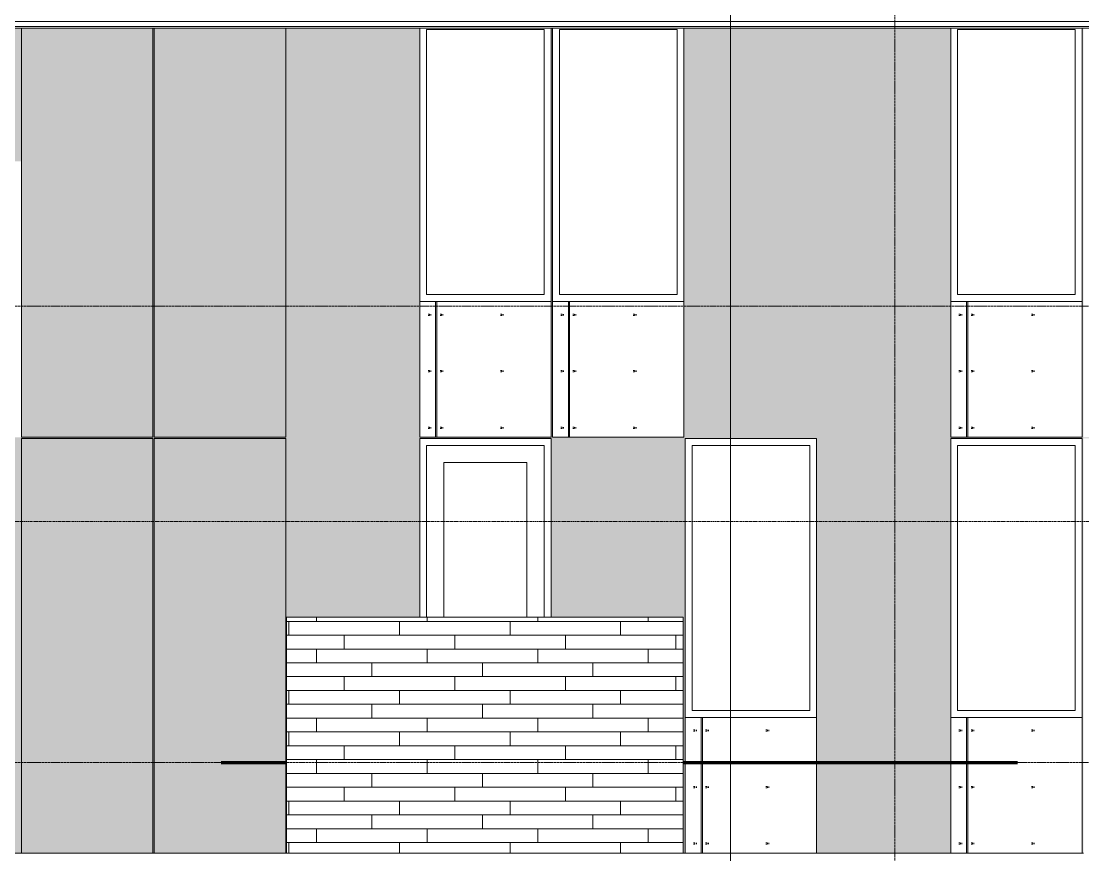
# Model space of a CAD drawing. Header units: inches. Extents: x 9610 to 15331, y -316 to 681.
# Drawn here: x 14368.5 to 14675.6, y 109.2 to 350.5 of the extents above; entities that cross this region are included whole.
import ezdxf

# ---------------------------------------------------------------- set-up
doc = ezdxf.new("R2010")
doc.units = ezdxf.units.IN
doc.header["$MEASUREMENT"] = 0
doc.linetypes.add('Aligning Line 1_8_', pattern=[0.25, 0.125, -0.125])
doc.linetypes.add('Grid Line 1_2_', pattern=[0.875, 0.5, -0.125, 0.125, -0.125])
for name, color, linetype, lineweight in [('A-AREA', 32, 'Continuous', 70), ('A-FLOR-LEVL-1', 51, 'Grid Line 1_2_', 9), ('A-GLAZ-1', 135, 'Continuous', 13), ('A-GLAZ-5', 55, 'Continuous', 9), ('A-WALL-1', 135, 'Continuous', 13), ('A-WALL-PATT-4', 55, 'Continuous', 9), ('G-ANNO-SYMB', 111, 'Aligning Line 1_8_', 9), ('G-ANNO-SYMB-1', 111, 'Continuous', 9), ('S-GRID-1', 1, 'Grid Line 1_2_', 9)]:
    doc.layers.add(name, color=color, linetype=linetype, lineweight=lineweight)
pattern_1 = [(0, (14557.867, 136.8), (0, 4), []), (90, (14557.867, 136.8), (-8, 8), [4, -28]), (90, (14573.867, 140.8), (-8, 8), [4, -28])]

# ---------------------------------------------------------------- blocks, each defined once
blk = doc.blocks.new('Basic Wall _ EXT - FIBER CEMENT - LARGE - ___-2162457-BUILDING SECTION - NORTH_SOUTH AT ELEVATOR AND COURTYARD - LOOKING EAST')
at = {"layer": 'A-WALL-1'}
for p, q in [((-3399.27, 350.46), (-2067.14, 350.46)), ((-3399.27, 349.02), (-2067.14, 349.02)), ((-3399.08, 348.51), (-2066.96, 348.51))]:
    blk.add_line(p, q, dxfattribs=at)
blk = doc.blocks.new('_THE_ WINDOW _ DOOR - hvac panel - 2nd floor-2113875-BUILDING SECTION - NORTH_SOUTH AT ELEVATOR AND COURTYARD - LOOKING EAST')
at = {"layer": 'A-GLAZ-5'}
h = blk.add_hatch(dxfattribs=at)
h.set_pattern_fill('FP_45', color=256, style=0, pattern_type=2)
h.set_pattern_definition([(180, (-2740.124, 174.437), (-1, 1), [0.5, -1.5]), (90, (-2740.374, 174.187), (1, 1), [0.5, -1.5])])
h.paths.add_polyline_path([(-2714.91, 109.75), (-2714.91, 229.75), (-2752.94, 229.75), (-2752.94, 109.75), (-2721.35, 109.75)], flags=0)
at = {"layer": 'A-GLAZ-1'}
for p, q in [((-2752.94, 109.75), (-2752.94, 229.75)), ((-2714.91, 229.75), (-2752.94, 229.75)), ((-2714.91, 229.75), (-2714.91, 109.75)), ((-2714.91, 109.75), (-2752.94, 109.75))]:
    blk.add_line(p, q, dxfattribs=at)
blk = doc.blocks.new('_THE_ WINDOW _ DOOR - hvac panel - 3rd floor-V57-BUILDING SECTION - NORTH_SOUTH AT ELEVATOR AND COURTYARD - LOOKING EAST')
at = {"layer": 'A-GLAZ-5'}
h = blk.add_hatch(dxfattribs=at)
h.set_pattern_fill('FP_47', color=256, style=0, pattern_type=2)
h.set_pattern_definition([(180, (-2740.124, 294.812), (-1, 1), [0.5, -1.5]), (90, (-2740.374, 294.562), (1, 1), [0.5, -1.5])])
h.paths.add_polyline_path([(-2714.91, 230.12), (-2714.91, 348.51), (-2752.94, 348.51), (-2752.94, 230.12), (-2721.35, 230.12)], flags=0)
at = {"layer": 'A-GLAZ-1'}
for p, q in [((-2752.94, 348.53), (-2752.94, 230.12)), ((-2714.91, 230.12), (-2714.91, 348.53)), ((-2752.94, 230.12), (-2714.91, 230.12))]:
    blk.add_line(p, q, dxfattribs=at)
blk = doc.blocks.new('_THE_ WINDOW _ DOOR - Window - 3rd Floor-V60-BUILDING SECTION - NORTH_SOUTH AT ELEVATOR AND COURTYARD - LOOKING EAST')
at = {"layer": 'A-GLAZ-5'}
h = blk.add_hatch(dxfattribs=at)
h.set_pattern_fill('FP_50', color=256, style=0, pattern_type=2)
h.set_pattern_definition([(0, (-2597.97, 287.55), (-38.4, 120.38), [0.392, -38.007]), (0, (-2597.97, 287.95), (-38.4, 120.38), [0.392, -38.007]), (0, (-2597.97, 303.91), (-38.4, 120.38), [0.392, -38.007]), (0, (-2597.97, 304.3), (-38.4, 120.38), [0.392, -38.007]), (0, (-2597.97, 320.27), (-38.4, 120.38), [0.392, -38.007]), (0, (-2597.97, 320.66), (-38.4, 120.38), [0.392, -38.007]), (0, (-2597.97, 336.62), (-38.4, 120.38), [0.392, -38.007]), (0, (-2597.97, 337.02), (-38.4, 120.38), [0.392, -38.007]), (0, (-2597.97, 352.98), (-38.4, 120.38), [0.392, -38.007]), (0, (-2597.97, 353.38), (-38.4, 120.38), [0.392, -38.007]), (0, (-2597.97, 369.34), (-38.4, 120.38), [0.392, -38.007]), (0, (-2597.97, 369.73), (-38.4, 120.375), [0.392, -38.007]), (0, (-2597.97, 385.7), (-38.4, 120.375), [0.392, -38.007]), (0, (-2597.97, 386.09), (-38.4, 120.375), [0.392, -38.007]), (0, (-2597.97, 402.05), (-38.4, 120.375), [0.392, -38.007]), (0, (-2597.97, 402.45), (-38.4, 120.375), [0.392, -38.007]), (0, (-2580.52, 287.55), (-38.4, 120.38), [0.392, -38.007]), (0, (-2580.52, 287.95), (-38.4, 120.38), [0.392, -38.007]), (0, (-2580.52, 303.91), (-38.4, 120.38), [0.392, -38.007]), (0, (-2580.52, 304.3), (-38.4, 120.38), [0.392, -38.007]), (0, (-2580.52, 320.27), (-38.4, 120.38), [0.392, -38.007]), (0, (-2580.52, 320.66), (-38.4, 120.38), [0.392, -38.007]), (0, (-2580.52, 336.62), (-38.4, 120.38), [0.392, -38.007]), (0, (-2580.52, 337.02), (-38.4, 120.38), [0.392, -38.007]), (0, (-2580.52, 352.98), (-38.4, 120.38), [0.392, -38.007]), (0, (-2580.52, 353.38), (-38.4, 120.38), [0.392, -38.007]), (0, (-2580.52, 369.34), (-38.4, 120.375), [0.392, -38.007]), (0, (-2580.52, 369.73), (-38.4, 120.375), [0.392, -38.007]), (0, (-2580.52, 385.7), (-38.4, 120.375), [0.392, -38.007]), (0, (-2580.52, 386.09), (-38.4, 120.375), [0.392, -38.007]), (0, (-2580.52, 402.05), (-38.4, 120.375), [0.392, -38.007]), (0, (-2580.52, 402.45), (-38.4, 120.375), [0.392, -38.007]), (0, (-2563.07, 287.55), (-38.4, 120.38), [0.392, -38.007]), (0, (-2563.07, 287.95), (-38.4, 120.38), [0.392, -38.007]), (0, (-2563.07, 303.91), (-38.4, 120.38), [0.392, -38.007]), (0, (-2563.07, 304.3), (-38.4, 120.38), [0.392, -38.007]), (0, (-2563.07, 320.27), (-38.4, 120.38), [0.392, -38.007]), (0, (-2563.07, 320.66), (-38.4, 120.38), [0.392, -38.007]), (0, (-2563.07, 336.62), (-38.4, 120.38), [0.392, -38.007]), (0, (-2563.07, 337.02), (-38.4, 120.38), [0.392, -38.007]), (0, (-2563.07, 352.98), (-38.4, 120.38), [0.392, -38.007]), (0, (-2563.07, 353.38), (-38.4, 120.38), [0.392, -38.007]), (0, (-2563.07, 369.34), (-38.4, 120.375), [0.392, -38.007]), (0, (-2563.07, 369.73), (-38.4, 120.375), [0.392, -38.007]), (0, (-2563.07, 385.7), (-38.4, 120.375), [0.392, -38.007]), (0, (-2563.07, 386.09), (-38.4, 120.375), [0.392, -38.007]), (0, (-2563.07, 402.05), (-38.4, 120.375), [0.392, -38.007]), (0, (-2563.07, 402.45), (-38.4, 120.375), [0.392, -38.007]), (90, (-2599.71, 285), (-38.4, 2e-15), [120, -0.375]), (90, (-2599.336, 285), (-38.4, 2e-15), [120, -0.375]), (90, (-2597.97, 287.554), (-38.4, 2e-15), [0.392, -119.982]), (90, (-2597.97, 303.91), (-38.4, 2e-15), [0.392, -119.982]), (90, (-2597.97, 320.268), (-38.4, 2e-15), [0.392, -119.982]), (90, (-2597.97, 336.625), (-38.4, 2e-15), [0.392, -119.982]), (90, (-2597.97, 352.982), (-38.4, 2e-15), [0.392, -119.982]), (90, (-2597.97, 369.34), (-38.4, 2e-15), [0.392, -119.982]), (90, (-2597.97, 385.697), (-38.4, 2e-15), [0.392, -119.982]), (90, (-2597.97, 402.054), (-38.4, 2e-15), [0.392, -119.982]), (90, (-2597.577, 287.554), (-38.4, 2e-15), [0.392, -119.982]), (90, (-2597.577, 303.91), (-38.4, 2e-15), [0.392, -119.982]), (90, (-2597.577, 320.268), (-38.4, 2e-15), [0.392, -119.982]), (90, (-2597.577, 336.625), (-38.4, 2e-15), [0.392, -119.982]), (90, (-2597.577, 352.982), (-38.4, 2e-15), [0.392, -119.982]), (90, (-2597.577, 369.34), (-38.4, 2e-15), [0.392, -119.982]), (90, (-2597.577, 385.697), (-38.4, 2e-15), [0.392, -119.982]), (90, (-2597.577, 402.054), (-38.4, 2e-15), [0.392, -119.982]), (90, (-2580.52, 287.554), (-38.4, 2e-15), [0.392, -119.982]), (90, (-2580.52, 303.91), (-38.4, 2e-15), [0.392, -119.982]), (90, (-2580.52, 320.268), (-38.4, 2e-15), [0.392, -119.982]), (90, (-2580.52, 336.625), (-38.4, 2e-15), [0.392, -119.982]), (90, (-2580.52, 352.982), (-38.4, 2e-15), [0.392, -119.982]), (90, (-2580.52, 369.34), (-38.4, 2e-15), [0.392, -119.982]), (90, (-2580.52, 385.697), (-38.4, 2e-15), [0.392, -119.982]), (90, (-2580.52, 402.054), (-38.4, 2e-15), [0.392, -119.982]), (90, (-2580.127, 287.554), (-38.4, 2e-15), [0.392, -119.982]), (90, (-2580.127, 303.91), (-38.4, 2e-15), [0.392, -119.982]), (90, (-2580.127, 320.268), (-38.4, 2e-15), [0.392, -119.982]), (90, (-2580.127, 336.625), (-38.4, 2e-15), [0.392, -119.982]), (90, (-2580.127, 352.982), (-38.4, 2e-15), [0.392, -119.982]), (90, (-2580.127, 369.34), (-38.4, 2e-15), [0.392, -119.982]), (90, (-2580.127, 385.697), (-38.4, 2e-15), [0.392, -119.982]), (90, (-2580.127, 402.054), (-38.4, 2e-15), [0.392, -119.982]), (90, (-2563.07, 287.554), (-38.4, 2e-15), [0.392, -119.982]), (90, (-2563.07, 303.91), (-38.4, 2e-15), [0.392, -119.982]), (90, (-2563.07, 320.268), (-38.4, 2e-15), [0.392, -119.982]), (90, (-2563.07, 336.625), (-38.4, 2e-15), [0.392, -119.982]), (90, (-2563.07, 352.982), (-38.4, 2e-15), [0.392, -119.982]), (90, (-2563.07, 369.34), (-38.4, 2e-15), [0.392, -119.982]), (90, (-2563.07, 385.697), (-38.4, 2e-15), [0.392, -119.982]), (90, (-2563.07, 402.054), (-38.4, 2e-15), [0.392, -119.982]), (90, (-2562.677, 287.554), (-38.4, 2e-15), [0.392, -119.982]), (90, (-2562.677, 303.91), (-38.4, 2e-15), [0.392, -119.982]), (90, (-2562.677, 320.268), (-38.4, 2e-15), [0.392, -119.982]), (90, (-2562.677, 336.625), (-38.4, 2e-15), [0.392, -119.982]), (90, (-2562.677, 352.982), (-38.4, 2e-15), [0.392, -119.982]), (90, (-2562.677, 369.34), (-38.4, 2e-15), [0.392, -119.982]), (90, (-2562.677, 385.697), (-38.4, 2e-15), [0.392, -119.982]), (90, (-2562.677, 402.054), (-38.4, 2e-15), [0.392, -119.982]), (180, (-2561.31, 284.62), (-38.4, 120.38), [38.025, -0.375]), (180, (-2561.31, 285), (-38.4, 120.38), [38.025, -0.375])])
h.paths.add_polyline_path([(-2636.17, 230.12), (-2599.71, 230.12), (-2599.71, 269.37), (-2637.74, 269.37), (-2637.74, 230.12)], flags=0)
at = {"layer": 'A-GLAZ-1'}
for p, q in [((-2637.74, 348.53), (-2637.74, 269.37)), ((-2635.74, 271.37), (-2635.74, 348.12)), ((-2635.74, 348.12), (-2601.71, 348.12)), ((-2601.71, 348.12), (-2601.71, 271.37)), ((-2599.71, 269.37), (-2599.71, 348.53)), ((-2601.71, 271.37), (-2635.74, 271.37)), ((-2637.74, 269.37), (-2599.71, 269.37)), ((-2637.74, 269.37), (-2637.74, 230.12)), ((-2599.71, 230.12), (-2599.71, 269.37)), ((-2637.74, 230.12), (-2599.71, 230.12))]:
    blk.add_line(p, q, dxfattribs=at)
blk = doc.blocks.new('_THE_ WINDOW _ DOOR - Window - 3rd Floor-V61-BUILDING SECTION - NORTH_SOUTH AT ELEVATOR AND COURTYARD - LOOKING EAST')
at = {"layer": 'A-GLAZ-5'}
h = blk.add_hatch(dxfattribs=at)
h.set_pattern_fill('FP_51', color=256, style=0, pattern_type=2)
h.set_pattern_definition([(0, (-2444.37, 287.55), (-38.4, 120.38), [0.392, -38.007]), (0, (-2444.37, 287.95), (-38.4, 120.38), [0.392, -38.007]), (0, (-2444.37, 303.91), (-38.4, 120.38), [0.392, -38.007]), (0, (-2444.37, 304.3), (-38.4, 120.38), [0.392, -38.007]), (0, (-2444.37, 320.27), (-38.4, 120.38), [0.392, -38.007]), (0, (-2444.37, 320.66), (-38.4, 120.38), [0.392, -38.007]), (0, (-2444.37, 336.62), (-38.4, 120.38), [0.392, -38.007]), (0, (-2444.37, 337.02), (-38.4, 120.38), [0.392, -38.007]), (0, (-2444.37, 352.98), (-38.4, 120.38), [0.392, -38.007]), (0, (-2444.37, 353.38), (-38.4, 120.38), [0.392, -38.007]), (0, (-2444.37, 369.34), (-38.4, 120.38), [0.392, -38.007]), (0, (-2444.37, 369.73), (-38.4, 120.375), [0.392, -38.007]), (0, (-2444.37, 385.7), (-38.4, 120.375), [0.392, -38.007]), (0, (-2444.37, 386.09), (-38.4, 120.375), [0.392, -38.007]), (0, (-2444.37, 402.05), (-38.4, 120.375), [0.392, -38.007]), (0, (-2444.37, 402.45), (-38.4, 120.375), [0.392, -38.007]), (0, (-2426.92, 287.55), (-38.4, 120.38), [0.392, -38.007]), (0, (-2426.92, 287.95), (-38.4, 120.38), [0.392, -38.007]), (0, (-2426.92, 303.91), (-38.4, 120.38), [0.392, -38.007]), (0, (-2426.92, 304.3), (-38.4, 120.38), [0.392, -38.007]), (0, (-2426.92, 320.27), (-38.4, 120.38), [0.392, -38.007]), (0, (-2426.92, 320.66), (-38.4, 120.38), [0.392, -38.007]), (0, (-2426.92, 336.62), (-38.4, 120.38), [0.392, -38.007]), (0, (-2426.92, 337.02), (-38.4, 120.38), [0.392, -38.007]), (0, (-2426.92, 352.98), (-38.4, 120.38), [0.392, -38.007]), (0, (-2426.92, 353.38), (-38.4, 120.38), [0.392, -38.007]), (0, (-2426.92, 369.34), (-38.4, 120.375), [0.392, -38.007]), (0, (-2426.92, 369.73), (-38.4, 120.375), [0.392, -38.007]), (0, (-2426.92, 385.7), (-38.4, 120.375), [0.392, -38.007]), (0, (-2426.92, 386.09), (-38.4, 120.375), [0.392, -38.007]), (0, (-2426.92, 402.05), (-38.4, 120.375), [0.392, -38.007]), (0, (-2426.92, 402.45), (-38.4, 120.375), [0.392, -38.007]), (0, (-2409.47, 287.55), (-38.4, 120.38), [0.392, -38.007]), (0, (-2409.47, 287.95), (-38.4, 120.38), [0.392, -38.007]), (0, (-2409.47, 303.91), (-38.4, 120.38), [0.392, -38.007]), (0, (-2409.47, 304.3), (-38.4, 120.38), [0.392, -38.007]), (0, (-2409.47, 320.27), (-38.4, 120.38), [0.392, -38.007]), (0, (-2409.47, 320.66), (-38.4, 120.38), [0.392, -38.007]), (0, (-2409.47, 336.62), (-38.4, 120.38), [0.392, -38.007]), (0, (-2409.47, 337.02), (-38.4, 120.38), [0.392, -38.007]), (0, (-2409.47, 352.98), (-38.4, 120.38), [0.392, -38.007]), (0, (-2409.47, 353.38), (-38.4, 120.38), [0.392, -38.007]), (0, (-2409.47, 369.34), (-38.4, 120.375), [0.392, -38.007]), (0, (-2409.47, 369.73), (-38.4, 120.375), [0.392, -38.007]), (0, (-2409.47, 385.7), (-38.4, 120.375), [0.392, -38.007]), (0, (-2409.47, 386.09), (-38.4, 120.375), [0.392, -38.007]), (0, (-2409.47, 402.05), (-38.4, 120.375), [0.392, -38.007]), (0, (-2409.47, 402.45), (-38.4, 120.375), [0.392, -38.007]), (90, (-2446.11, 285), (-38.4, 2e-15), [120, -0.375]), (90, (-2445.736, 285), (-38.4, 2e-15), [120, -0.375]), (90, (-2444.37, 287.554), (-38.4, 2e-15), [0.392, -119.982]), (90, (-2444.37, 303.91), (-38.4, 2e-15), [0.392, -119.982]), (90, (-2444.37, 320.268), (-38.4, 2e-15), [0.392, -119.982]), (90, (-2444.37, 336.625), (-38.4, 2e-15), [0.392, -119.982]), (90, (-2444.37, 352.982), (-38.4, 2e-15), [0.392, -119.982]), (90, (-2444.37, 369.34), (-38.4, 2e-15), [0.392, -119.982]), (90, (-2444.37, 385.697), (-38.4, 2e-15), [0.392, -119.982]), (90, (-2444.37, 402.054), (-38.4, 2e-15), [0.392, -119.982]), (90, (-2443.977, 287.554), (-38.4, 2e-15), [0.392, -119.982]), (90, (-2443.977, 303.91), (-38.4, 2e-15), [0.392, -119.982]), (90, (-2443.977, 320.268), (-38.4, 2e-15), [0.392, -119.982]), (90, (-2443.977, 336.625), (-38.4, 2e-15), [0.392, -119.982]), (90, (-2443.977, 352.982), (-38.4, 2e-15), [0.392, -119.982]), (90, (-2443.977, 369.34), (-38.4, 2e-15), [0.392, -119.982]), (90, (-2443.977, 385.697), (-38.4, 2e-15), [0.392, -119.982]), (90, (-2443.977, 402.054), (-38.4, 2e-15), [0.392, -119.982]), (90, (-2426.92, 287.554), (-38.4, 2e-15), [0.392, -119.982]), (90, (-2426.92, 303.91), (-38.4, 2e-15), [0.392, -119.982]), (90, (-2426.92, 320.268), (-38.4, 2e-15), [0.392, -119.982]), (90, (-2426.92, 336.625), (-38.4, 2e-15), [0.392, -119.982]), (90, (-2426.92, 352.982), (-38.4, 2e-15), [0.392, -119.982]), (90, (-2426.92, 369.34), (-38.4, 2e-15), [0.392, -119.982]), (90, (-2426.92, 385.697), (-38.4, 2e-15), [0.392, -119.982]), (90, (-2426.92, 402.054), (-38.4, 2e-15), [0.392, -119.982]), (90, (-2426.527, 287.554), (-38.4, 2e-15), [0.392, -119.982]), (90, (-2426.527, 303.91), (-38.4, 2e-15), [0.392, -119.982]), (90, (-2426.527, 320.268), (-38.4, 2e-15), [0.392, -119.982]), (90, (-2426.527, 336.625), (-38.4, 2e-15), [0.392, -119.982]), (90, (-2426.527, 352.982), (-38.4, 2e-15), [0.392, -119.982]), (90, (-2426.527, 369.34), (-38.4, 2e-15), [0.392, -119.982]), (90, (-2426.527, 385.697), (-38.4, 2e-15), [0.392, -119.982]), (90, (-2426.527, 402.054), (-38.4, 2e-15), [0.392, -119.982]), (90, (-2409.47, 287.554), (-38.4, 2e-15), [0.392, -119.982]), (90, (-2409.47, 303.91), (-38.4, 2e-15), [0.392, -119.982]), (90, (-2409.47, 320.268), (-38.4, 2e-15), [0.392, -119.982]), (90, (-2409.47, 336.625), (-38.4, 2e-15), [0.392, -119.982]), (90, (-2409.47, 352.982), (-38.4, 2e-15), [0.392, -119.982]), (90, (-2409.47, 369.34), (-38.4, 2e-15), [0.392, -119.982]), (90, (-2409.47, 385.697), (-38.4, 2e-15), [0.392, -119.982]), (90, (-2409.47, 402.054), (-38.4, 2e-15), [0.392, -119.982]), (90, (-2409.077, 287.554), (-38.4, 2e-15), [0.392, -119.982]), (90, (-2409.077, 303.91), (-38.4, 2e-15), [0.392, -119.982]), (90, (-2409.077, 320.268), (-38.4, 2e-15), [0.392, -119.982]), (90, (-2409.077, 336.625), (-38.4, 2e-15), [0.392, -119.982]), (90, (-2409.077, 352.982), (-38.4, 2e-15), [0.392, -119.982]), (90, (-2409.077, 369.34), (-38.4, 2e-15), [0.392, -119.982]), (90, (-2409.077, 385.697), (-38.4, 2e-15), [0.392, -119.982]), (90, (-2409.077, 402.054), (-38.4, 2e-15), [0.392, -119.982]), (180, (-2407.71, 284.62), (-38.4, 120.38), [38.025, -0.375]), (180, (-2407.71, 285), (-38.4, 120.38), [38.025, -0.375])])
h.paths.add_polyline_path([(-2446.11, 230.12), (-2446.11, 269.37), (-2484.14, 269.37), (-2484.14, 230.12), (-2451.22, 230.12)], flags=0)
at = {"layer": 'A-GLAZ-1'}
for p, q in [((-2484.14, 348.52), (-2484.14, 269.37)), ((-2482.14, 271.37), (-2482.14, 348.12)), ((-2482.14, 348.12), (-2448.11, 348.12)), ((-2448.11, 348.12), (-2448.11, 271.37)), ((-2446.11, 269.37), (-2446.11, 348.52)), ((-2448.11, 271.37), (-2482.14, 271.37)), ((-2484.14, 269.37), (-2446.11, 269.37)), ((-2484.14, 269.37), (-2484.14, 230.12)), ((-2446.11, 230.12), (-2446.11, 269.37)), ((-2484.14, 230.12), (-2446.11, 230.12))]:
    blk.add_line(p, q, dxfattribs=at)
blk = doc.blocks.new('_THE_ WINDOW _ DOOR - Window - 2nd Floor-V56-BUILDING SECTION - NORTH_SOUTH AT ELEVATOR AND COURTYARD - LOOKING EAST')
at = {"layer": 'A-GLAZ-5'}
h = blk.add_hatch(dxfattribs=at)
h.set_pattern_fill('FP_44', color=256, style=0, pattern_type=2)
h.set_pattern_definition([(180, (-2140.28, 167.18), (38.4, 120.38), [0.392, -38.007]), (180, (-2140.28, 167.57), (38.4, 120.38), [0.392, -38.007]), (180, (-2140.28, 183.54), (38.4, 120.38), [0.392, -38.007]), (180, (-2140.28, 183.93), (38.4, 120.38), [0.392, -38.007]), (180, (-2140.28, 199.89), (38.4, 120.38), [0.392, -38.007]), (180, (-2140.28, 200.29), (38.4, 120.38), [0.392, -38.007]), (180, (-2140.28, 216.25), (38.4, 120.38), [0.392, -38.007]), (180, (-2140.28, 216.64), (38.4, 120.38), [0.392, -38.007]), (180, (-2140.28, 232.61), (38.4, 120.38), [0.392, -38.007]), (180, (-2140.28, 233), (38.4, 120.38), [0.392, -38.007]), (180, (-2140.28, 248.96), (38.4, 120.38), [0.392, -38.007]), (180, (-2140.28, 249.36), (38.4, 120.375), [0.392, -38.007]), (180, (-2140.28, 265.32), (38.4, 120.375), [0.392, -38.007]), (180, (-2140.28, 265.71), (38.4, 120.375), [0.392, -38.007]), (180, (-2140.28, 281.68), (38.4, 120.375), [0.392, -38.007]), (180, (-2140.28, 282.07), (38.4, 120.375), [0.392, -38.007]), (180, (-2157.73, 167.18), (38.4, 120.38), [0.392, -38.007]), (180, (-2157.73, 167.57), (38.4, 120.38), [0.392, -38.007]), (180, (-2157.73, 183.54), (38.4, 120.38), [0.392, -38.007]), (180, (-2157.73, 183.93), (38.4, 120.38), [0.392, -38.007]), (180, (-2157.73, 199.89), (38.4, 120.38), [0.392, -38.007]), (180, (-2157.73, 200.29), (38.4, 120.38), [0.392, -38.007]), (180, (-2157.73, 216.25), (38.4, 120.38), [0.392, -38.007]), (180, (-2157.73, 216.64), (38.4, 120.38), [0.392, -38.007]), (180, (-2157.73, 232.61), (38.4, 120.38), [0.392, -38.007]), (180, (-2157.73, 233), (38.4, 120.38), [0.392, -38.007]), (180, (-2157.73, 248.96), (38.4, 120.375), [0.392, -38.007]), (180, (-2157.73, 249.36), (38.4, 120.375), [0.392, -38.007]), (180, (-2157.73, 265.32), (38.4, 120.375), [0.392, -38.007]), (180, (-2157.73, 265.71), (38.4, 120.375), [0.392, -38.007]), (180, (-2157.73, 281.68), (38.4, 120.375), [0.392, -38.007]), (180, (-2157.73, 282.07), (38.4, 120.375), [0.392, -38.007]), (180, (-2175.18, 167.18), (38.4, 120.38), [0.392, -38.007]), (180, (-2175.18, 167.57), (38.4, 120.38), [0.392, -38.007]), (180, (-2175.18, 183.54), (38.4, 120.38), [0.392, -38.007]), (180, (-2175.18, 183.93), (38.4, 120.38), [0.392, -38.007]), (180, (-2175.18, 199.89), (38.4, 120.38), [0.392, -38.007]), (180, (-2175.18, 200.29), (38.4, 120.38), [0.392, -38.007]), (180, (-2175.18, 216.25), (38.4, 120.38), [0.392, -38.007]), (180, (-2175.18, 216.64), (38.4, 120.38), [0.392, -38.007]), (180, (-2175.18, 232.61), (38.4, 120.38), [0.392, -38.007]), (180, (-2175.18, 233), (38.4, 120.38), [0.392, -38.007]), (180, (-2175.18, 248.96), (38.4, 120.375), [0.392, -38.007]), (180, (-2175.18, 249.36), (38.4, 120.375), [0.392, -38.007]), (180, (-2175.18, 265.32), (38.4, 120.375), [0.392, -38.007]), (180, (-2175.18, 265.71), (38.4, 120.375), [0.392, -38.007]), (180, (-2175.18, 281.68), (38.4, 120.375), [0.392, -38.007]), (180, (-2175.18, 282.07), (38.4, 120.375), [0.392, -38.007]), (90, (-2138.536, 164.625), (38.4, -2e-15), [120, -0.375]), (90, (-2138.91, 164.625), (38.4, -2e-15), [120, -0.375]), (90, (-2140.277, 167.18), (38.4, -2e-15), [0.392, -119.982]), (90, (-2140.277, 183.536), (38.4, -2e-15), [0.392, -119.982]), (90, (-2140.277, 199.893), (38.4, -2e-15), [0.392, -119.982]), (90, (-2140.277, 216.25), (38.4, -2e-15), [0.392, -119.982]), (90, (-2140.277, 232.607), (38.4, -2e-15), [0.392, -119.982]), (90, (-2140.277, 248.964), (38.4, -2e-15), [0.392, -119.982]), (90, (-2140.277, 265.322), (38.4, -2e-15), [0.392, -119.982]), (90, (-2140.277, 281.68), (38.4, -2e-15), [0.392, -119.982]), (90, (-2140.67, 167.18), (38.4, -2e-15), [0.392, -119.982]), (90, (-2140.67, 183.536), (38.4, -2e-15), [0.392, -119.982]), (90, (-2140.67, 199.893), (38.4, -2e-15), [0.392, -119.982]), (90, (-2140.67, 216.25), (38.4, -2e-15), [0.392, -119.982]), (90, (-2140.67, 232.607), (38.4, -2e-15), [0.392, -119.982]), (90, (-2140.67, 248.964), (38.4, -2e-15), [0.392, -119.982]), (90, (-2140.67, 265.322), (38.4, -2e-15), [0.392, -119.982]), (90, (-2140.67, 281.68), (38.4, -2e-15), [0.392, -119.982]), (90, (-2157.727, 167.18), (38.4, -2e-15), [0.392, -119.982]), (90, (-2157.727, 183.536), (38.4, -2e-15), [0.392, -119.982]), (90, (-2157.727, 199.893), (38.4, -2e-15), [0.392, -119.982]), (90, (-2157.727, 216.25), (38.4, -2e-15), [0.392, -119.982]), (90, (-2157.727, 232.607), (38.4, -2e-15), [0.392, -119.982]), (90, (-2157.727, 248.964), (38.4, -2e-15), [0.392, -119.982]), (90, (-2157.727, 265.322), (38.4, -2e-15), [0.392, -119.982]), (90, (-2157.727, 281.68), (38.4, -2e-15), [0.392, -119.982]), (90, (-2158.12, 167.18), (38.4, -2e-15), [0.392, -119.982]), (90, (-2158.12, 183.536), (38.4, -2e-15), [0.392, -119.982]), (90, (-2158.12, 199.893), (38.4, -2e-15), [0.392, -119.982]), (90, (-2158.12, 216.25), (38.4, -2e-15), [0.392, -119.982]), (90, (-2158.12, 232.607), (38.4, -2e-15), [0.392, -119.982]), (90, (-2158.12, 248.964), (38.4, -2e-15), [0.392, -119.982]), (90, (-2158.12, 265.322), (38.4, -2e-15), [0.392, -119.982]), (90, (-2158.12, 281.68), (38.4, -2e-15), [0.392, -119.982]), (90, (-2175.177, 167.18), (38.4, -2e-15), [0.392, -119.982]), (90, (-2175.177, 183.536), (38.4, -2e-15), [0.392, -119.982]), (90, (-2175.177, 199.893), (38.4, -2e-15), [0.392, -119.982]), (90, (-2175.177, 216.25), (38.4, -2e-15), [0.392, -119.982]), (90, (-2175.177, 232.607), (38.4, -2e-15), [0.392, -119.982]), (90, (-2175.177, 248.964), (38.4, -2e-15), [0.392, -119.982]), (90, (-2175.177, 265.322), (38.4, -2e-15), [0.392, -119.982]), (90, (-2175.177, 281.68), (38.4, -2e-15), [0.392, -119.982]), (90, (-2175.57, 167.18), (38.4, -2e-15), [0.392, -119.982]), (90, (-2175.57, 183.536), (38.4, -2e-15), [0.392, -119.982]), (90, (-2175.57, 199.893), (38.4, -2e-15), [0.392, -119.982]), (90, (-2175.57, 216.25), (38.4, -2e-15), [0.392, -119.982]), (90, (-2175.57, 232.607), (38.4, -2e-15), [0.392, -119.982]), (90, (-2175.57, 248.964), (38.4, -2e-15), [0.392, -119.982]), (90, (-2175.57, 265.322), (38.4, -2e-15), [0.392, -119.982]), (90, (-2175.57, 281.68), (38.4, -2e-15), [0.392, -119.982]), (0, (-2176.94, 164.25), (38.4, 120.38), [38.025, -0.375]), (0, (-2176.94, 164.62), (38.4, 120.38), [38.025, -0.375])])
h.paths.add_polyline_path([(-2113.54, 109.75), (-2100.51, 109.75), (-2100.51, 149), (-2138.54, 149), (-2138.54, 109.75)], flags=0)
at = {"layer": 'A-GLAZ-1'}
for p, q in [((-2138.54, 229.75), (-2138.54, 149)), ((-2100.51, 229.75), (-2138.54, 229.75)), ((-2136.54, 227.75), (-2102.51, 227.75)), ((-2136.54, 151), (-2136.54, 227.75)), ((-2102.51, 227.75), (-2102.51, 151)), ((-2100.51, 149), (-2100.51, 229.75)), ((-2102.51, 151), (-2136.54, 151)), ((-2138.54, 149), (-2100.51, 149)), ((-2138.54, 149), (-2138.54, 109.75)), ((-2100.51, 109.75), (-2100.51, 149)), ((-2138.54, 109.75), (-2100.51, 109.75))]:
    blk.add_line(p, q, dxfattribs=at)
blk = doc.blocks.new('_THE_ WINDOW _ DOOR - Door - 2nd Floor-2113393-BUILDING SECTION - NORTH_SOUTH AT ELEVATOR AND COURTYARD - LOOKING EAST')
at = {"layer": 'A-GLAZ-1'}
for p, q in [((-3022.11, 229.75), (-3060.14, 229.75)), ((-3060.14, 229.75), (-3060.14, 178)), ((-3058.14, 178), (-3058.14, 227.75)), ((-3058.14, 227.75), (-3024.11, 227.75)), ((-3024.11, 227.75), (-3024.11, 178)), ((-3022.11, 178), (-3022.11, 229.75)), ((-3053.14, 178), (-3053.14, 222.75)), ((-3053.14, 222.75), (-3029.11, 222.75)), ((-3029.11, 222.75), (-3029.11, 178))]:
    blk.add_line(p, q, dxfattribs=at)

msp = doc.modelspace()

# ---------------------------------------------------------------- hatches: boundary and pattern name
at = {"layer": 'A-WALL-PATT-4'}
h = msp.add_hatch(dxfattribs=at)
h.set_pattern_fill('FP_38', color=256, style=0, pattern_type=2)
h.set_pattern_definition([(0, (15061.12, 112.3), (-38.4, 120.375), [0.392, -38.007]), (0, (15061.12, 112.7), (-38.4, 120.375), [0.392, -38.007]), (0, (15061.12, 128.66), (-38.4, 120.375), [0.392, -38.007]), (0, (15061.12, 129.05), (-38.4, 120.375), [0.392, -38.007]), (0, (15061.12, 145.02), (-38.4, 120.375), [0.392, -38.007]), (0, (15061.12, 145.41), (-38.4, 120.375), [0.392, -38.007]), (0, (15061.12, 161.38), (-38.4, 120.375), [0.392, -38.007]), (0, (15061.12, 161.77), (-38.4, 120.375), [0.392, -38.007]), (0, (15061.12, 177.73), (-38.4, 120.375), [0.392, -38.007]), (0, (15061.12, 178.12), (-38.4, 120.375), [0.392, -38.007]), (0, (15061.12, 194.09), (-38.4, 120.375), [0.392, -38.007]), (0, (15061.12, 194.48), (-38.4, 120.375), [0.392, -38.007]), (0, (15061.12, 210.45), (-38.4, 120.375), [0.392, -38.007]), (0, (15061.12, 210.84), (-38.4, 120.375), [0.392, -38.007]), (0, (15061.12, 226.8), (-38.4, 120.375), [0.392, -38.007]), (0, (15061.12, 227.2), (-38.4, 120.375), [0.392, -38.007]), (0, (15078.57, 112.3), (-38.4, 120.375), [0.392, -38.007]), (0, (15078.57, 112.7), (-38.4, 120.375), [0.392, -38.007]), (0, (15078.57, 128.66), (-38.4, 120.375), [0.392, -38.007]), (0, (15078.57, 129.05), (-38.4, 120.375), [0.392, -38.007]), (0, (15078.57, 145.02), (-38.4, 120.375), [0.392, -38.007]), (0, (15078.57, 145.41), (-38.4, 120.375), [0.392, -38.007]), (0, (15078.57, 161.38), (-38.4, 120.375), [0.392, -38.007]), (0, (15078.57, 161.77), (-38.4, 120.375), [0.392, -38.007]), (0, (15078.57, 177.73), (-38.4, 120.375), [0.392, -38.007]), (0, (15078.57, 178.12), (-38.4, 120.375), [0.392, -38.007]), (0, (15078.57, 194.09), (-38.4, 120.375), [0.392, -38.007]), (0, (15078.57, 194.48), (-38.4, 120.375), [0.392, -38.007]), (0, (15078.57, 210.45), (-38.4, 120.375), [0.392, -38.007]), (0, (15078.57, 210.84), (-38.4, 120.375), [0.392, -38.007]), (0, (15078.57, 226.8), (-38.4, 120.375), [0.392, -38.007]), (0, (15078.57, 227.2), (-38.4, 120.375), [0.392, -38.007]), (0, (15096.02, 112.3), (-38.4, 120.375), [0.392, -38.007]), (0, (15096.02, 112.7), (-38.4, 120.375), [0.392, -38.007]), (0, (15096.02, 128.66), (-38.4, 120.375), [0.392, -38.007]), (0, (15096.02, 129.05), (-38.4, 120.375), [0.392, -38.007]), (0, (15096.02, 145.02), (-38.4, 120.375), [0.392, -38.007]), (0, (15096.02, 145.41), (-38.4, 120.375), [0.392, -38.007]), (0, (15096.02, 161.38), (-38.4, 120.375), [0.392, -38.007]), (0, (15096.02, 161.77), (-38.4, 120.375), [0.392, -38.007]), (0, (15096.02, 177.73), (-38.4, 120.375), [0.392, -38.007]), (0, (15096.02, 178.12), (-38.4, 120.375), [0.392, -38.007]), (0, (15096.02, 194.09), (-38.4, 120.375), [0.392, -38.007]), (0, (15096.02, 194.48), (-38.4, 120.375), [0.392, -38.007]), (0, (15096.02, 210.45), (-38.4, 120.375), [0.392, -38.007]), (0, (15096.02, 210.84), (-38.4, 120.375), [0.392, -38.007]), (0, (15096.02, 226.8), (-38.4, 120.375), [0.392, -38.007]), (0, (15096.02, 227.2), (-38.4, 120.375), [0.392, -38.007]), (90, (15059.38, 109.75), (-38.4, 2e-15), [120, -0.375]), (90, (15059.755, 109.75), (-38.4, 2e-15), [120, -0.375]), (90, (15061.12, 112.304), (-38.4, 2e-15), [0.392, -119.982]), (90, (15061.12, 128.66), (-38.4, 2e-15), [0.392, -119.982]), (90, (15061.12, 145.018), (-38.4, 2e-15), [0.392, -119.982]), (90, (15061.12, 161.375), (-38.4, 2e-15), [0.392, -119.982]), (90, (15061.12, 177.732), (-38.4, 2e-15), [0.392, -119.982]), (90, (15061.12, 194.09), (-38.4, 2e-15), [0.392, -119.982]), (90, (15061.12, 210.447), (-38.4, 2e-15), [0.392, -119.982]), (90, (15061.12, 226.804), (-38.4, 2e-15), [0.392, -119.982]), (90, (15061.514, 112.304), (-38.4, 2e-15), [0.392, -119.982]), (90, (15061.514, 128.66), (-38.4, 2e-15), [0.392, -119.982]), (90, (15061.514, 145.018), (-38.4, 2e-15), [0.392, -119.982]), (90, (15061.514, 161.375), (-38.4, 2e-15), [0.392, -119.982]), (90, (15061.514, 177.732), (-38.4, 2e-15), [0.392, -119.982]), (90, (15061.514, 194.09), (-38.4, 2e-15), [0.392, -119.982]), (90, (15061.514, 210.447), (-38.4, 2e-15), [0.392, -119.982]), (90, (15061.514, 226.804), (-38.4, 2e-15), [0.392, -119.982]), (90, (15078.57, 112.304), (-38.4, 2e-15), [0.392, -119.982]), (90, (15078.57, 128.66), (-38.4, 2e-15), [0.392, -119.982]), (90, (15078.57, 145.018), (-38.4, 2e-15), [0.392, -119.982]), (90, (15078.57, 161.375), (-38.4, 2e-15), [0.392, -119.982]), (90, (15078.57, 177.732), (-38.4, 2e-15), [0.392, -119.982]), (90, (15078.57, 194.09), (-38.4, 2e-15), [0.392, -119.982]), (90, (15078.57, 210.447), (-38.4, 2e-15), [0.392, -119.982]), (90, (15078.57, 226.804), (-38.4, 2e-15), [0.392, -119.982]), (90, (15078.964, 112.304), (-38.4, 2e-15), [0.392, -119.982]), (90, (15078.964, 128.66), (-38.4, 2e-15), [0.392, -119.982]), (90, (15078.964, 145.018), (-38.4, 2e-15), [0.392, -119.982]), (90, (15078.964, 161.375), (-38.4, 2e-15), [0.392, -119.982]), (90, (15078.964, 177.732), (-38.4, 2e-15), [0.392, -119.982]), (90, (15078.964, 194.09), (-38.4, 2e-15), [0.392, -119.982]), (90, (15078.964, 210.447), (-38.4, 2e-15), [0.392, -119.982]), (90, (15078.964, 226.804), (-38.4, 2e-15), [0.392, -119.982]), (90, (15096.02, 112.304), (-38.4, 2e-15), [0.392, -119.982]), (90, (15096.02, 128.66), (-38.4, 2e-15), [0.392, -119.982]), (90, (15096.02, 145.018), (-38.4, 2e-15), [0.392, -119.982]), (90, (15096.02, 161.375), (-38.4, 2e-15), [0.392, -119.982]), (90, (15096.02, 177.732), (-38.4, 2e-15), [0.392, -119.982]), (90, (15096.02, 194.09), (-38.4, 2e-15), [0.392, -119.982]), (90, (15096.02, 210.447), (-38.4, 2e-15), [0.392, -119.982]), (90, (15096.02, 226.804), (-38.4, 2e-15), [0.392, -119.982]), (90, (15096.414, 112.304), (-38.4, 2e-15), [0.392, -119.982]), (90, (15096.414, 128.66), (-38.4, 2e-15), [0.392, -119.982]), (90, (15096.414, 145.018), (-38.4, 2e-15), [0.392, -119.982]), (90, (15096.414, 161.375), (-38.4, 2e-15), [0.392, -119.982]), (90, (15096.414, 177.732), (-38.4, 2e-15), [0.392, -119.982]), (90, (15096.414, 194.09), (-38.4, 2e-15), [0.392, -119.982]), (90, (15096.414, 210.447), (-38.4, 2e-15), [0.392, -119.982]), (90, (15096.414, 226.804), (-38.4, 2e-15), [0.392, -119.982]), (180, (15097.78, 109.38), (-38.4, 120.375), [38.025, -0.375]), (180, (15097.78, 109.75), (-38.4, 120.375), [38.025, -0.375])])
h.paths.add_polyline_path([(14675.75, 109.75), (14675.76, 229.75), (14713.78, 229.75), (14713.78, 109.75), (14752.55, 109.75), (14752.55, 229.75), (14790.58, 229.75), (14790.58, 109.75), (14829.35, 109.75), (14829.35, 229.75), (14867.38, 229.75), (14867.38, 109.75), (14867.75, 109.75), (14867.76, 229.75), (14905.78, 229.75), (14905.78, 109.75), (14982.95, 109.75), (14982.95, 229.75), (15020.98, 229.75), (15020.98, 109.75), (15053.57, 109.75), (15053.57, 348.51), (15020.98, 348.51), (15020.98, 230.12), (14982.95, 230.12), (14982.95, 348.51), (14905.78, 348.51), (14905.78, 230.12), (14790.95, 230.12), (14790.95, 310), (14829.35, 310), (14829.35, 348.51), (14790.58, 348.51), (14790.58, 230.12), (14752.55, 230.12), (14752.55, 348.51), (14713.78, 348.51), (14713.78, 230.12), (14675.75, 230.12), (14675.75, 348.51), (14675.38, 348.51), (14675.38, 230.12), (14637.35, 230.12), (14637.35, 348.51), (14560.18, 348.51), (14560.18, 230.12), (14522.15, 230.12), (14522.15, 348.51), (14521.78, 348.51), (14521.78, 230.12), (14483.75, 230.12), (14483.75, 348.51), (14444.98, 348.51), (14444.98, 230.12), (14406.95, 230.12), (14406.95, 348.51), (14406.58, 348.51), (14406.58, 230.12), (14368.55, 230.12), (14368.55, 348.51), (14329.78, 348.51), (14329.78, 310), (14368.37, 310), (14368.37, 230.12), (14253.35, 230.12), (14253.35, 348.51), (14176.18, 348.51), (14176.18, 230.12), (14138.15, 230.12), (14138.15, 348.51), (14137.78, 348.51), (14137.78, 230.12), (14099.75, 230.12), (14099.75, 348.51), (14099.38, 348.51), (14099.38, 230.12), (14061.35, 230.12), (14061.35, 348.51), (14022.58, 348.51), (14022.58, 230.12), (13984.55, 230.12), (13984.55, 348.51), (13984.18, 348.51), (13984.18, 230.12), (13946.15, 230.12), (13946.15, 348.51), (13907.57, 348.51), (13907.57, 230.12), (13869.54, 230.12), (13869.54, 348.51), (13830.58, 348.51), (13830.58, 310), (13869.17, 310), (13869.17, 230.12), (13754.15, 230.12), (13754.15, 348.51), (13722.37, 348.55), (13722.06, 348.88), (13722.09, 348.9), (13722.28, 348.9), (13722.19, 349.06), (13722.19, 350.44), (13721.44, 350.5), (13721.44, 230.12), (13718.69, 230.12), (13718.69, 109.75), (13754.15, 109.75), (13754.15, 229.75), (13792.18, 229.75), (13792.18, 109.75), (13792.55, 109.75), (13792.55, 229.75), (13830.58, 229.75), (13830.58, 109.75), (13869.54, 109.75), (13869.54, 229.75), (13907.57, 229.75), (13907.57, 109.75), (13946.15, 109.75), (13946.15, 229.75), (13984.18, 229.75), (13984.18, 109.75), (13984.55, 109.75), (13984.55, 229.75), (14022.58, 229.75), (14022.58, 109.75), (14022.77, 109.75), (14022.77, 178), (14061.35, 178), (14061.35, 229.75), (14099.38, 229.75), (14099.38, 178), (14099.75, 178), (14099.75, 229.75), (14137.78, 229.75), (14137.78, 109.75), (14138.15, 109.75), (14138.15, 229.75), (14176.18, 229.75), (14176.18, 109.75), (14214.95, 109.75), (14214.95, 229.75), (14252.98, 229.75), (14252.98, 109.75), (14291.75, 109.75), (14291.75, 229.75), (14329.78, 229.75), (14329.78, 109.75), (14368.55, 109.75), (14368.55, 229.75), (14406.58, 229.75), (14406.58, 109.75), (14406.95, 109.75), (14406.95, 229.75), (14444.98, 229.75), (14444.98, 109.75), (14445.17, 109.75), (14445.17, 178), (14483.75, 178), (14483.75, 229.75), (14521.78, 229.75), (14521.78, 178), (14559.99, 178), (14559.99, 109.75), (14560.55, 109.75), (14560.55, 229.75), (14598.58, 229.75), (14598.58, 109.75), (14637.35, 109.75), (14637.35, 229.75), (14675.38, 229.75), (14675.38, 109.75)], flags=0)
h.paths.add_polyline_path([(13719.12, 109.81), (13719.12, 230.06), (13720.69, 230.05), (13720.69, 109.81), (13719.69, 109.81)], flags=0)
h.paths.add_polyline_path([(13712.57, 136), (13713.19, 136), (13713.19, 230.12), (13712.57, 230.12), (13712.57, 139.25)], flags=0)
h.paths.add_polyline_path([(13792.18, 310), (13792.55, 310), (13792.55, 348.51), (13792.18, 348.51), (13792.18, 343.62)], flags=0)
h.paths.add_polyline_path([(14867.38, 310), (14867.75, 310), (14867.75, 348.51), (14867.38, 348.47), (14867.38, 343.12)], flags=0)
h.paths.add_polyline_path([(14291.75, 310), (14291.75, 348.51), (14291.38, 348.51), (14291.38, 310), (14291.57, 310)], flags=0)
h = msp.add_hatch(dxfattribs=at)
h.set_pattern_fill('FP_69', color=256, style=0, pattern_type=2)
h.set_pattern_definition(pattern_1)
h.paths.add_polyline_path([(14449.42, 109.75), (14449.42, 178), (14445.17, 178), (14445.17, 109.75), (14445.92, 109.75)], flags=0)
h = msp.add_hatch(dxfattribs=at)
h.set_pattern_fill('FP_69', color=256, style=0, pattern_type=2)
h.set_pattern_definition(pattern_1)
h.paths.add_polyline_path([(14467.67, 109.75), (14555.74, 109.75), (14555.74, 178), (14449.42, 178), (14449.42, 109.75)], flags=0)
h = msp.add_hatch(dxfattribs=at)
h.set_pattern_fill('FP_69', color=256, style=0, pattern_type=2)
h.set_pattern_definition(pattern_1)
h.paths.add_polyline_path([(14559.99, 109.75), (14559.99, 178), (14555.74, 178), (14555.74, 109.75), (14559.24, 109.75)], flags=0)

# ---------------------------------------------------------------- linework, layer by layer
at = {"layer": 'A-AREA'}
for p, q in [((14426.33, 136), (14445.17, 136)), ((14559.99, 136), (14656.73, 136))]:
    msp.add_line(p, q, dxfattribs=at)
at = {"layer": 'A-FLOR-LEVL-1'}
for p, q in [((12953.53, 268), (15306.53, 268)), ((12953.53, 136), (15306.53, 136))]:
    msp.add_line(p, q, dxfattribs=at)
at = {"layer": 'A-WALL-1'}
for p, q in [((14368.55, 230.12), (14368.55, 348.53)), ((14406.58, 348.53), (14406.58, 230.12)), ((14406.95, 230.12), (14406.95, 348.53)), ((14444.98, 348.53), (14444.98, 230.12)), ((14483.75, 230.12), (14483.75, 269.37)), ((14521.78, 269.37), (14521.78, 230.12)), ((14522.15, 230.12), (14522.15, 269.37)), ((14560.18, 269.37), (14560.18, 230.12)), ((14637.35, 230.12), (14637.35, 269.37)), ((14675.38, 269.37), (14675.38, 230.12)), ((14406.58, 230.12), (14368.55, 230.12)), ((14368.55, 109.75), (14368.55, 229.75)), ((14368.55, 229.75), (14406.58, 229.75)), ((14406.58, 229.75), (14406.58, 109.75)), ((14444.98, 230.12), (14406.95, 230.12)), ((14406.95, 109.75), (14406.95, 229.75)), ((14406.95, 229.75), (14444.98, 229.75)), ((14444.98, 229.75), (14444.98, 109.75)), ((14521.78, 230.12), (14483.75, 230.12)), ((14560.18, 230.12), (14522.15, 230.12)), ((14675.38, 230.12), (14637.35, 230.12)), ((14559.99, 178), (14445.17, 178)), ((14445.17, 109.75), (14445.17, 178)), ((14559.99, 178), (14559.99, 109.75)), ((14560.55, 109.75), (14560.55, 149)), ((14598.58, 149), (14598.58, 109.75)), ((14637.35, 109.75), (14637.35, 149)), ((14675.38, 149), (14675.38, 109.75)), ((14329.78, 109.75), (14368.55, 109.75)), ((14406.58, 109.75), (14406.95, 109.75)), ((14444.98, 109.75), (14560.55, 109.75)), ((14598.58, 109.75), (14637.35, 109.75)), ((14675.38, 109.75), (14675.75, 109.75))]:
    msp.add_line(p, q, dxfattribs=at)
at = {"layer": 'G-ANNO-SYMB'}
msp.add_line((15210.55, 205.76), (13049.45, 205.76), dxfattribs=at)
at = {"layer": 'G-ANNO-SYMB-1'}
msp.add_line((14573.67, 526.95), (14573.67, -206.49), dxfattribs=at)
at = {"layer": 'S-GRID-1'}
msp.add_line((14621.17, -159.84), (14621.17, 443.44), dxfattribs=at)

# ---------------------------------------------------------------- block references
at = {"layer": 'A-GLAZ-1'}
for name, p in [('_THE_ WINDOW _ DOOR - hvac panel - 3rd floor-V57-BUILDING SECTION - NORTH_SOUTH AT ELEVATOR AND COURTYARD - LOOKING EAST', (17121.49, 0)), ('_THE_ WINDOW _ DOOR - hvac panel - 3rd floor-V57-BUILDING SECTION - NORTH_SOUTH AT ELEVATOR AND COURTYARD - LOOKING EAST', (17159.89, 0)), ('_THE_ WINDOW _ DOOR - Window - 3rd Floor-V60-BUILDING SECTION - NORTH_SOUTH AT ELEVATOR AND COURTYARD - LOOKING EAST', (17121.49, 0)), ('_THE_ WINDOW _ DOOR - Window - 3rd Floor-V60-BUILDING SECTION - NORTH_SOUTH AT ELEVATOR AND COURTYARD - LOOKING EAST', (17159.89, 0)), ('_THE_ WINDOW _ DOOR - Window - 3rd Floor-V61-BUILDING SECTION - NORTH_SOUTH AT ELEVATOR AND COURTYARD - LOOKING EAST', (17121.49, 0)), ('_THE_ WINDOW _ DOOR - hvac panel - 2nd floor-2113875-BUILDING SECTION - NORTH_SOUTH AT ELEVATOR AND COURTYARD - LOOKING EAST', (17121.49, 0)), ('_THE_ WINDOW _ DOOR - hvac panel - 2nd floor-2113875-BUILDING SECTION - NORTH_SOUTH AT ELEVATOR AND COURTYARD - LOOKING EAST', (17159.89, 0)), ('_THE_ WINDOW _ DOOR - Door - 2nd Floor-2113393-BUILDING SECTION - NORTH_SOUTH AT ELEVATOR AND COURTYARD - LOOKING EAST', (17543.89, 0)), ('_THE_ WINDOW _ DOOR - Window - 2nd Floor-V56-BUILDING SECTION - NORTH_SOUTH AT ELEVATOR AND COURTYARD - LOOKING EAST', (16699.09, 0)), ('_THE_ WINDOW _ DOOR - Window - 2nd Floor-V56-BUILDING SECTION - NORTH_SOUTH AT ELEVATOR AND COURTYARD - LOOKING EAST', (16775.89, 0))]:
    msp.add_blockref(name, p, dxfattribs=at)
at = {"layer": 'A-WALL-1'}
msp.add_blockref('Basic Wall _ EXT - FIBER CEMENT - LARGE - ___-2162457-BUILDING SECTION - NORTH_SOUTH AT ELEVATOR AND COURTYARD - LOOKING EAST', (17121.49, 0), dxfattribs=at)

doc.saveas('drawing.dxf')
